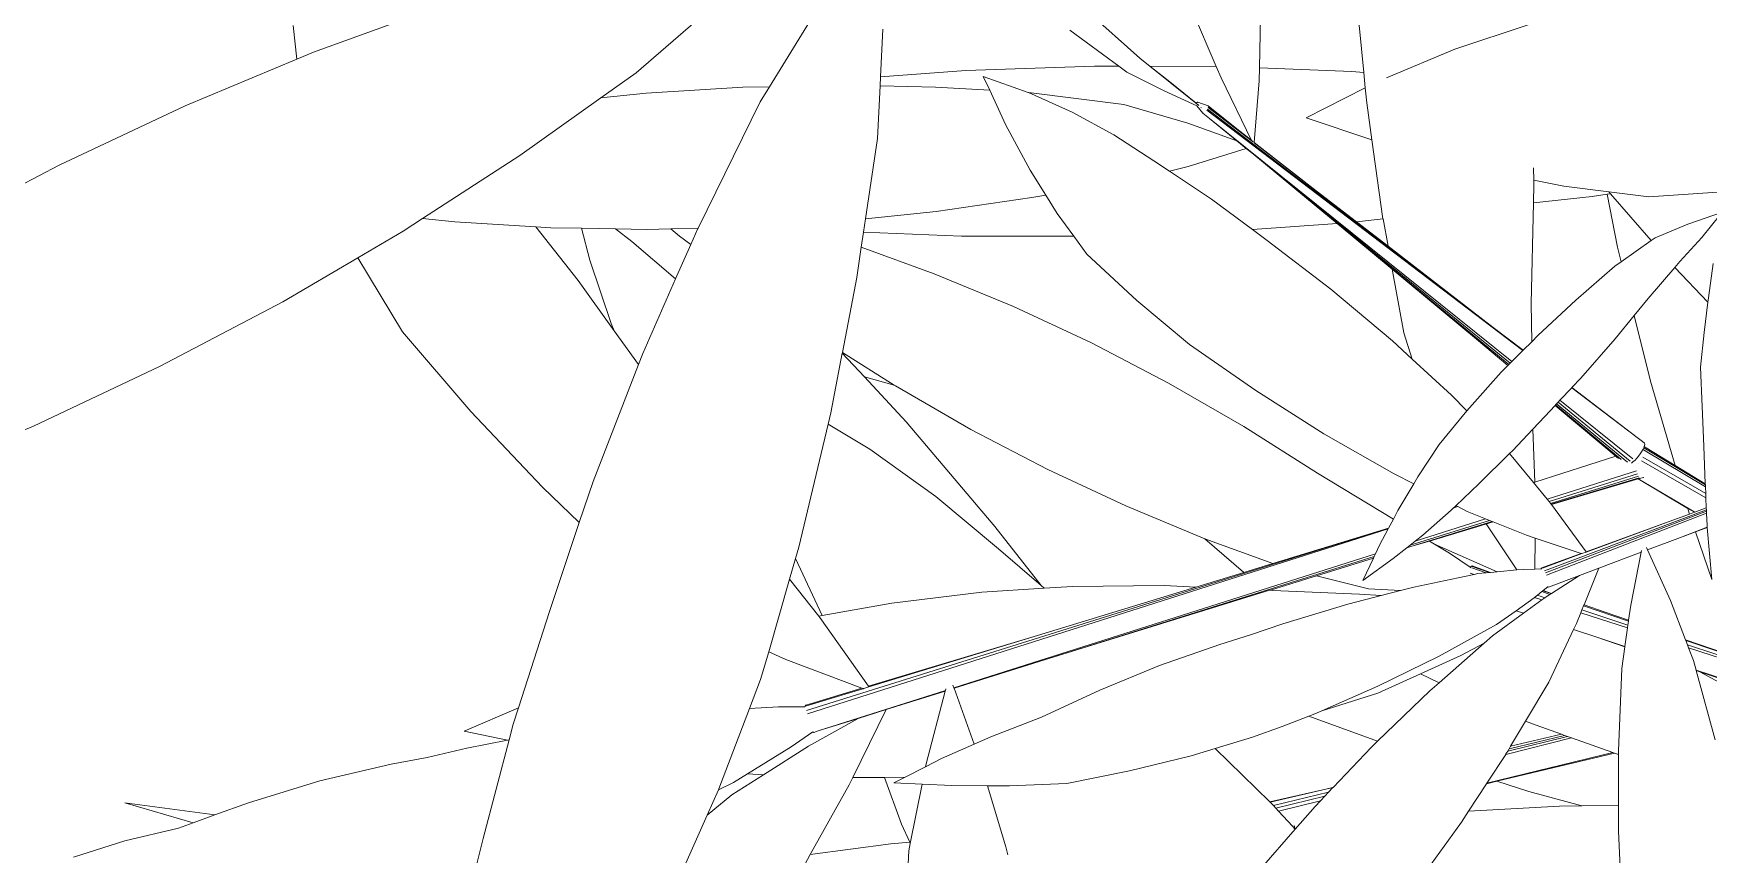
# Model space of a CAD drawing. Header units: millimetres. Extents: x 17 to 218440, y 21 to 53693.
# Drawn here: x 38291.4 to 38529.4, y 25663.5 to 25780.2 of the extents above; entities that cross this region are included whole.
import ezdxf

# ---------------------------------------------------------------- set-up
doc = ezdxf.new("R2010")
doc.units = ezdxf.units.MM
doc.header["$MEASUREMENT"] = 0
doc.layers.add('Edges', color=7, linetype='Continuous', lineweight=18)

# ---------------------------------------------------------------- blocks, each defined once
blk = doc.blocks.new('BAMBOOPLAN')
at = {"layer": 'Edges'}
for p, q in [((-3.6627, 7.1703), (-3.6455, 6.9933)), ((-5.123, 6.9927), (-4.9523, 7.1405)), ((-4.8524, 6.9645), (-4.7547, 7.1228)), ((-4.2067, 7.1173), (-4.1006, 7.0224)), ((-3.9933, 7.1177), (-3.945, 7.0056)), ((-5.8194, 7.0888), (-5.812, 7.0205)), ((-5.7778, 7.0348), (-5.6192, 7.0926)), ((-4.6268, 6.9849), (-4.6219, 7.0815)), ((-4.2423, 7.0795), (-4.143, 7.0061)), ((-3.8554, 7.1068), (-3.8576, 7.0027)), ((-3.4608, 7.041), (-3.3097, 7.091)), ((-3.5996, 6.9829), (-3.4608, 7.041)), ((-6.0389, 6.926), (-5.812, 7.0205)), ((-5.812, 7.0205), (-5.7778, 7.0348)), ((-4.4539, 6.9973), (-4.1921, 7.0063)), ((-4.1921, 7.0063), (-4.143, 7.0061)), ((-4.143, 7.0061), (-4.127, 6.9943)), ((-4.1006, 7.0224), (-3.9805, 6.9264)), ((-4.1006, 7.0224), (-4.0797, 7.006)), ((-4.0797, 7.006), (-3.945, 7.0056)), ((-4.0797, 7.006), (-4.0359, 6.9717)), ((-5.195, 6.9416), (-5.123, 6.9927)), ((-4.6277, 6.9661), (-4.6268, 6.9849)), ((-4.6268, 6.9849), (-4.4539, 6.9973)), ((-4.4181, 6.9855), (-4.4051, 6.9573)), ((-4.4181, 6.9855), (-4.3267, 6.9526)), ((-4.127, 6.9943), (-4.0506, 6.9561)), ((-3.945, 7.0056), (-3.935, 6.9825)), ((-3.935, 6.9825), (-3.8733, 6.8555)), ((-3.8582, 6.9764), (-3.8679, 6.8512)), ((-3.8576, 7.0027), (-3.8582, 6.9764)), ((-3.8576, 7.0027), (-3.6699, 6.9952)), ((-3.6699, 6.9952), (-3.6455, 6.9933)), ((-3.6455, 6.9933), (-3.6425, 6.9624)), ((-5.3593, 6.8249), (-5.195, 6.9416)), ((-5.195, 6.9416), (-5.1025, 6.9511)), ((-5.1025, 6.9511), (-4.9066, 6.9634)), ((-4.9066, 6.9634), (-4.8524, 6.9645)), ((-4.8715, 6.9335), (-4.8524, 6.9645)), ((-4.6331, 6.8593), (-4.6277, 6.9661)), ((-4.6277, 6.9661), (-4.5152, 6.9639)), ((-4.5152, 6.9639), (-4.4051, 6.9573)), ((-4.4051, 6.9573), (-4.373, 6.8876)), ((-4.3267, 6.9526), (-4.3206, 6.9523)), ((-4.3267, 6.9526), (-4.3263, 6.9525)), ((-4.3263, 6.9525), (-4.2378, 6.9128)), ((-4.3206, 6.9523), (-4.133, 6.9281)), ((-4.0506, 6.9561), (-3.9846, 6.9257)), ((-4.0359, 6.9717), (-3.9857, 6.9308)), ((-3.7623, 6.9013), (-3.6425, 6.9624)), ((-3.6425, 6.9624), (-3.6395, 6.9319)), ((-6.2948, 6.8054), (-6.0389, 6.926)), ((-4.9973, 6.6773), (-4.8715, 6.9335)), ((-4.2378, 6.9128), (-4.1528, 6.8666)), ((-4.133, 6.9281), (-4.0027, 6.8904)), ((-3.9852, 6.9316), (-3.9857, 6.9309)), ((-3.9857, 6.9309), (-3.9857, 6.9308)), ((-3.9857, 6.9308), (-3.9812, 6.9271)), ((-3.9846, 6.9322), (-3.9852, 6.9316)), ((-3.984, 6.9327), (-3.9846, 6.9322)), ((-3.9726, 6.9111), (-3.9846, 6.9257)), ((-3.9846, 6.9257), (-3.9844, 6.9256)), ((-3.9835, 6.9331), (-3.984, 6.9327)), ((-3.9839, 6.9253), (-3.9837, 6.9252)), ((-3.983, 6.9333), (-3.9835, 6.9331)), ((-3.9827, 6.9334), (-3.983, 6.9333)), ((-3.9617, 6.9254), (-3.9827, 6.9334)), ((-3.9766, 6.922), (-3.9754, 6.9214)), ((-3.9723, 6.9118), (-3.9727, 6.9121)), ((-3.9726, 6.9111), (-3.9724, 6.911)), ((-3.9719, 6.9106), (-3.9724, 6.911)), ((-3.9724, 6.911), (-3.9721, 6.9106)), ((-3.9721, 6.9106), (-3.9591, 6.9001)), ((-3.3226, 6.4286), (-3.9643, 6.9169)), ((-3.3827, 6.4753), (-3.963, 6.9188)), ((-3.9617, 6.9254), (-3.9473, 6.9139)), ((-3.9614, 6.9224), (-3.8725, 6.8537)), ((-3.9612, 6.9248), (-3.9473, 6.9139)), ((-3.9611, 6.9238), (-3.8732, 6.8553)), ((-3.9473, 6.9139), (-3.8733, 6.8555)), ((-3.6395, 6.9319), (-3.629, 6.8568)), ((-4.373, 6.8876), (-4.323, 6.7947)), ((-4.0027, 6.8904), (-3.9034, 6.8548)), ((-3.9591, 6.9001), (-3.345, 6.4062)), ((-3.9591, 6.9001), (-3.9034, 6.8548)), ((-3.7623, 6.9013), (-3.629, 6.8568)), ((-4.6573, 6.6963), (-4.6331, 6.8593)), ((-4.1528, 6.8666), (-4.0716, 6.8139)), ((-4.0022, 6.8025), (-3.8842, 6.8392)), ((-3.9034, 6.8548), (-3.8842, 6.8392)), ((-3.8842, 6.8392), (-3.8732, 6.8302)), ((-3.8733, 6.8555), (-3.8732, 6.8553)), ((-3.8732, 6.8553), (-3.8725, 6.8537)), ((-3.8725, 6.8537), (-3.8701, 6.8519)), ((-3.8679, 6.8502), (-3.868, 6.8498)), ((-3.8679, 6.8512), (-3.8587, 6.844)), ((-3.8679, 6.8512), (-3.8679, 6.8511)), ((-3.8679, 6.8511), (-3.8587, 6.844)), ((-3.8679, 6.8511), (-3.8679, 6.8502)), ((-3.8679, 6.8502), (-3.742, 6.7529)), ((-3.8587, 6.844), (-3.742, 6.7529)), ((-3.629, 6.8568), (-3.6066, 6.6963)), ((-6.5451, 6.6734), (-6.2948, 6.8054)), ((-5.557, 6.6965), (-5.3593, 6.8249)), ((-4.0716, 6.8139), (-4.0403, 6.7931)), ((-4.0403, 6.7931), (-4.0022, 6.8025)), ((-3.8732, 6.8302), (-3.7616, 6.7383)), ((-3.8732, 6.8302), (-3.3484, 6.4028)), ((-4.323, 6.7947), (-4.2912, 6.7439)), ((-4.0403, 6.7931), (-3.9546, 6.7361)), ((-3.3009, 6.8), (-3.3005, 6.7746)), ((-3.3005, 6.7746), (-3.2393, 6.7626)), ((-3.3005, 6.7746), (-3.3003, 6.7657)), ((-4.5137, 6.7111), (-4.3194, 6.7392)), ((-4.3194, 6.7392), (-4.2912, 6.7439)), ((-4.2912, 6.7439), (-4.268, 6.7069)), ((-3.9546, 6.7361), (-3.8715, 6.6744)), ((-3.7616, 6.7383), (-3.6995, 6.6866)), ((-3.7616, 6.7383), (-3.351, 6.4002)), ((-3.742, 6.7529), (-3.6606, 6.69)), ((-3.3003, 6.7657), (-3.3011, 6.7289)), ((-3.3011, 6.7289), (-3.1822, 6.7416)), ((-3.2393, 6.7626), (-3.1479, 6.7511)), ((-3.1822, 6.7416), (-3.1517, 6.746)), ((-3.1517, 6.746), (-3.1444, 6.7471)), ((-3.1517, 6.746), (-3.1305, 6.6387)), ((-3.1479, 6.7511), (-3.0666, 6.7409)), ((-3.1479, 6.7511), (-3.1444, 6.7471)), ((-3.1444, 6.7471), (-3.0619, 6.6519)), ((-3.0666, 6.7409), (-2.9174, 6.7513)), ((-4.6573, 6.6963), (-4.5137, 6.7111)), ((-4.268, 6.7069), (-4.2344, 6.6606)), ((-3.3011, 6.7289), (-3.3056, 6.5241)), ((-2.9874, 6.685), (-2.9196, 6.7087)), ((-2.9595, 6.658), (-2.9197, 6.7068)), ((-5.6881, 6.6171), (-5.5963, 6.671)), ((-5.5963, 6.671), (-5.557, 6.6965)), ((-5.557, 6.6965), (-5.491, 6.6898)), ((-5.491, 6.6898), (-5.3267, 6.68)), ((-5.3267, 6.68), (-5.2406, 6.5708)), ((-5.3267, 6.68), (-5.2965, 6.6781)), ((-5.2965, 6.6781), (-5.2342, 6.677)), ((-5.2342, 6.677), (-5.2169, 6.6119)), ((-5.2342, 6.677), (-5.1652, 6.6757)), ((-5.1652, 6.6757), (-5.1317, 6.6499)), ((-5.1652, 6.6757), (-5.101, 6.6744)), ((-5.101, 6.6744), (-5.0524, 6.6755)), ((-5.0524, 6.6755), (-4.9976, 6.6767)), ((-5.0524, 6.6755), (-5.0348, 6.661)), ((-5.0121, 6.6438), (-4.9976, 6.6767)), ((-4.9976, 6.6767), (-4.9973, 6.6773)), ((-4.6659, 6.6388), (-4.6614, 6.6691)), ((-4.6614, 6.6691), (-4.6573, 6.6963)), ((-4.6614, 6.6691), (-4.4626, 6.6612)), ((-3.8715, 6.6744), (-3.6995, 6.6866)), ((-3.8715, 6.6744), (-3.8417, 6.6522)), ((-3.6995, 6.6866), (-3.5878, 6.5938)), ((-3.6606, 6.69), (-3.6065, 6.6959)), ((-3.6606, 6.69), (-3.5963, 6.6404)), ((-3.6066, 6.6963), (-3.6065, 6.6959)), ((-3.6065, 6.6959), (-3.5963, 6.6404)), ((-3.0537, 6.6577), (-2.9874, 6.685)), ((-5.1317, 6.6499), (-5.0429, 6.5739)), ((-5.0429, 6.5739), (-5.0121, 6.6438)), ((-5.0348, 6.661), (-5.0121, 6.6438)), ((-4.675, 6.577), (-4.6659, 6.6388)), ((-4.6659, 6.6388), (-4.5176, 6.5847)), ((-4.4626, 6.6612), (-4.2344, 6.6606)), ((-4.2344, 6.6606), (-4.2082, 6.6245)), ((-3.8417, 6.6522), (-3.7122, 6.553)), ((-3.5963, 6.6404), (-3.3827, 6.4753)), ((-3.1305, 6.6387), (-3.1232, 6.6089)), ((-3.1232, 6.6089), (-3.0619, 6.6519)), ((-3.0619, 6.6519), (-3.0537, 6.6577)), ((-3.0036, 6.6092), (-2.9595, 6.658)), ((-5.8402, 6.5278), (-5.6881, 6.6171)), ((-5.6881, 6.6171), (-5.5977, 6.4667)), ((-5.2169, 6.6119), (-5.1735, 6.4837)), ((-4.2082, 6.6245), (-4.1062, 6.5299)), ((-3.2151, 6.5309), (-3.136, 6.6)), ((-3.136, 6.6), (-3.1232, 6.6089)), ((-3.0137, 6.5975), (-3.0036, 6.6092)), ((-2.9457, 6.5356), (-2.9359, 6.6053)), ((-5.2406, 6.5708), (-5.1674, 6.4689)), ((-5.1096, 6.4226), (-5.0429, 6.5739)), ((-4.7041, 6.4249), (-4.675, 6.577)), ((-4.5176, 6.5847), (-4.357, 6.518)), ((-3.5878, 6.5938), (-3.564, 6.4642)), ((-3.5878, 6.5938), (-3.4167, 6.4516)), ((-3.0683, 6.5345), (-3.0137, 6.5975)), ((-3.0137, 6.5975), (-2.9468, 6.527)), ((-4.1062, 6.5299), (-3.9996, 6.441)), ((-3.7122, 6.553), (-3.5875, 6.4481)), ((-3.2922, 6.4589), (-3.2151, 6.5309)), ((-3.0965, 6.5), (-3.0683, 6.5345)), ((-2.9468, 6.527), (-2.9457, 6.5356)), ((-6.0905, 6.3958), (-5.8402, 6.5278)), ((-4.357, 6.518), (-4.1984, 6.4439)), ((-3.3056, 6.5241), (-3.3047, 6.4464)), ((-3.1353, 6.4524), (-3.0965, 6.5)), ((-3.0965, 6.5), (-3.0637, 6.3665)), ((-2.9544, 6.4654), (-2.9468, 6.527)), ((-5.5977, 6.4667), (-5.4584, 6.3048)), ((-5.1735, 6.4837), (-5.1674, 6.4689)), ((-5.1674, 6.4689), (-5.1182, 6.4004)), ((-3.564, 6.4642), (-3.5474, 6.4111)), ((-3.3221, 6.429), (-3.3827, 6.4753)), ((-2.9617, 6.3949), (-2.9544, 6.4654)), ((-4.1984, 6.4439), (-4.0424, 6.3626)), ((-3.9996, 6.441), (-3.8651, 6.3471)), ((-3.5875, 6.4481), (-3.5474, 6.4111)), ((-3.3531, 6.3981), (-3.4167, 6.4516)), ((-3.4167, 6.4516), (-3.3528, 6.3984)), ((-3.345, 6.4062), (-3.3226, 6.4286)), ((-3.3226, 6.4286), (-3.3221, 6.429)), ((-3.3221, 6.429), (-3.3047, 6.4464)), ((-3.3047, 6.4464), (-3.2922, 6.4589)), ((-3.2052, 6.3725), (-3.1353, 6.4524)), ((-6.3465, 6.2752), (-6.0905, 6.3958)), ((-5.2103, 6.1628), (-5.1182, 6.4004)), ((-5.1182, 6.4004), (-5.1096, 6.4226)), ((-4.7276, 6.302), (-4.7044, 6.4234)), ((-4.7044, 6.4234), (-4.7041, 6.4249)), ((-4.7044, 6.4234), (-4.6593, 6.3749)), ((-4.7041, 6.4249), (-4.599, 6.3583)), ((-3.5474, 6.4111), (-3.4677, 6.3378)), ((-3.3669, 6.3844), (-3.3531, 6.3981)), ((-3.3531, 6.3981), (-3.3528, 6.3984)), ((-3.3528, 6.3984), (-3.351, 6.4002)), ((-3.351, 6.4002), (-3.3484, 6.4028)), ((-3.3484, 6.4028), (-3.345, 6.4062)), ((-2.9587, 6.3151), (-2.9617, 6.3949)), ((-4.6593, 6.3749), (-4.599, 6.3583)), ((-4.6593, 6.3749), (-4.5746, 6.2837)), ((-4.0424, 6.3626), (-3.8892, 6.2743)), ((-3.4311, 6.3123), (-3.3669, 6.3844)), ((-3.2231, 6.3533), (-3.2052, 6.3725)), ((-3.0637, 6.3665), (-3.0131, 6.1948)), ((-4.599, 6.3583), (-4.5964, 6.3566)), ((-4.5964, 6.3566), (-4.4432, 6.2683)), ((-3.8651, 6.3471), (-3.7265, 6.2595)), ((-3.4677, 6.3378), (-3.4362, 6.3062)), ((-3.2509, 6.3235), (-3.2472, 6.3275)), ((-3.2472, 6.3275), (-3.2233, 6.353)), ((-3.2472, 6.3275), (-3.0994, 6.2086)), ((-3.2233, 6.353), (-3.2231, 6.3533)), ((-3.0908, 6.2522), (-3.2233, 6.353)), ((-3.0908, 6.2522), (-3.2231, 6.3533)), ((-5.4584, 6.3048), (-5.313, 6.151)), ((-4.733, 6.2793), (-4.7276, 6.302)), ((-3.4928, 6.238), (-3.4362, 6.3062)), ((-3.4362, 6.3062), (-3.4311, 6.3123)), ((-3.3022, 6.269), (-3.2778, 6.2948)), ((-3.2778, 6.2948), (-3.2568, 6.3172)), ((-3.2568, 6.3172), (-3.256, 6.318)), ((-3.1622, 6.2377), (-3.2568, 6.3172)), ((-3.256, 6.318), (-3.254, 6.3203)), ((-3.256, 6.318), (-3.1234, 6.2078)), ((-3.254, 6.3203), (-3.2509, 6.3235)), ((-3.254, 6.3203), (-3.1102, 6.2019)), ((-3.2509, 6.3235), (-3.1044, 6.2041)), ((-2.9554, 6.2346), (-2.9587, 6.3151)), ((-6.6075, 6.1664), (-6.3465, 6.2752)), ((-4.7927, 6.0294), (-4.733, 6.2793)), ((-4.733, 6.2793), (-4.6487, 6.2282)), ((-4.5746, 6.2837), (-4.3945, 6.0714)), ((-4.4432, 6.2683), (-4.2871, 6.187)), ((-3.8892, 6.2743), (-3.7393, 6.1793)), ((-3.7265, 6.2595), (-3.5842, 6.1783)), ((-3.3439, 6.2249), (-3.3022, 6.269)), ((-3.3022, 6.269), (-3.2983, 6.1614)), ((-4.6487, 6.2282), (-4.5142, 6.1319)), ((-3.5359, 6.1717), (-3.4928, 6.238)), ((-3.3495, 6.2194), (-3.3439, 6.2249)), ((-3.1339, 6.2138), (-3.1622, 6.2377)), ((-3.1333, 6.2135), (-3.1622, 6.2377)), ((-3.0795, 6.2436), (-3.0908, 6.2522)), ((-3.0815, 6.2228), (-3.0782, 6.2285)), ((-3.0795, 6.2436), (-3.0756, 6.2404)), ((-3.0782, 6.2285), (-3.0771, 6.2312)), ((-3.0779, 6.2267), (-2.9519, 6.152)), ((-3.0771, 6.2312), (-3.0762, 6.2333)), ((-3.0771, 6.2312), (-2.9521, 6.156)), ((-3.0762, 6.2333), (-3.0761, 6.2336)), ((-3.0762, 6.2333), (-3.0725, 6.231)), ((-3.0761, 6.2336), (-3.0752, 6.2377)), ((-3.0752, 6.2377), (-3.0756, 6.2404)), ((-3.0725, 6.231), (-3.0131, 6.1948)), ((-2.9522, 6.1577), (-2.9554, 6.2346)), ((-3.4123, 6.1577), (-3.3495, 6.2194)), ((-3.3495, 6.2194), (-3.301, 6.1605)), ((-3.1339, 6.2138), (-3.2983, 6.1614)), ((-3.1333, 6.2133), (-3.1339, 6.2138)), ((-3.1333, 6.2135), (-3.1329, 6.2131)), ((-3.1333, 6.2133), (-3.1333, 6.2135)), ((-3.132, 6.2103), (-3.1333, 6.2133)), ((-3.1329, 6.213), (-3.1329, 6.2131)), ((-3.1329, 6.213), (-3.1325, 6.2127)), ((-3.1315, 6.2118), (-3.1325, 6.2127)), ((-3.1312, 6.2117), (-3.1325, 6.2127)), ((-3.1288, 6.2097), (-3.1304, 6.211)), ((-3.1281, 6.2091), (-3.1288, 6.2097)), ((-3.1234, 6.2078), (-3.1229, 6.2073)), ((-3.102, 6.1998), (-3.1004, 6.2009)), ((-3.1004, 6.2009), (-3.0983, 6.2029)), ((-3.0983, 6.2029), (-3.0955, 6.2054)), ((-3.0955, 6.2054), (-3.0904, 6.2108)), ((-3.0904, 6.2108), (-3.0857, 6.2167)), ((-3.0877, 6.1985), (-3.0879, 6.1986)), ((-3.0876, 6.1984), (-3.0877, 6.1985)), ((-3.0857, 6.2167), (-3.0815, 6.2228)), ((-2.951, 6.1295), (-3.0817, 6.2043)), ((-2.9513, 6.1381), (-3.0788, 6.2119)), ((-3.0131, 6.1948), (-2.9522, 6.1577)), ((-5.2384, 6.0792), (-5.2103, 6.1628)), ((-4.2871, 6.187), (-4.1286, 6.1129)), ((-3.5854, 6.086), (-3.7393, 6.1793)), ((-3.5842, 6.1783), (-3.5442, 6.1577)), ((-3.5762, 6.1035), (-3.5442, 6.1577)), ((-3.5442, 6.1577), (-3.5359, 6.1717)), ((-3.4584, 6.1134), (-3.4123, 6.1577)), ((-3.2983, 6.1614), (-3.301, 6.1605)), ((-3.301, 6.1605), (-3.273, 6.1265)), ((-3.273, 6.1265), (-3.0916, 6.1841)), ((-3.2691, 6.1217), (-3.0896, 6.1781)), ((-3.2662, 6.1181), (-3.0878, 6.1733)), ((-3.0864, 6.17), (-3.2648, 6.1162)), ((-3.0882, 6.1677), (-3.2643, 6.1155)), ((-3.0856, 6.1685), (-3.0882, 6.1677)), ((-3.0882, 6.1677), (-2.9732, 6.1002)), ((-3.0882, 6.1677), (-2.9876, 6.1079)), ((-3.0856, 6.1685), (-3.0779, 6.1709)), ((-3.0778, 6.1711), (-3.0779, 6.1709)), ((-2.9521, 6.156), (-2.9522, 6.1577)), ((-2.952, 6.1539), (-2.9521, 6.156)), ((-5.313, 6.151), (-5.2384, 6.0792)), ((-4.5142, 6.1319), (-4.3874, 6.0256)), ((-3.273, 6.1265), (-3.2691, 6.1217)), ((-3.2691, 6.1217), (-3.267, 6.1192)), ((-2.9519, 6.152), (-2.952, 6.1539)), ((-2.9513, 6.1381), (-2.9519, 6.152)), ((-2.951, 6.1295), (-2.9513, 6.1381)), ((-2.9501, 6.1087), (-2.951, 6.1295)), ((-4.1286, 6.1129), (-3.9682, 6.0463)), ((-3.5854, 6.086), (-3.5762, 6.1035)), ((-3.526, 6.0534), (-3.4681, 6.1041)), ((-3.4681, 6.1041), (-3.4631, 6.1089)), ((-3.4548, 6.1115), (-3.4631, 6.1089)), ((-3.4631, 6.1089), (-3.4629, 6.1091)), ((-3.4629, 6.1091), (-3.4584, 6.1134)), ((-3.4549, 6.1116), (-3.4629, 6.1091)), ((-3.4584, 6.1134), (-3.4549, 6.1116)), ((-3.4549, 6.1116), (-3.4548, 6.1115)), ((-3.4548, 6.1115), (-3.4359, 6.1017)), ((-3.4359, 6.1017), (-3.3982, 6.0867)), ((-2.9499, 6.1049), (-3.279, 5.9812)), ((-2.9498, 6.1019), (-3.2768, 5.9771)), ((-2.9496, 6.0979), (-3.2747, 5.9723)), ((-3.267, 6.1192), (-3.2662, 6.1181)), ((-3.2662, 6.1181), (-3.2648, 6.1162)), ((-3.2648, 6.1162), (-3.2643, 6.1155)), ((-3.2643, 6.1155), (-3.1943, 6.0197)), ((-3.0179, 6.0838), (-2.984, 6.0962)), ((-2.9876, 6.1079), (-2.9846, 6.0979)), ((-2.9876, 6.1079), (-2.9741, 6.0999)), ((-2.9846, 6.0979), (-2.984, 6.0962)), ((-2.984, 6.0962), (-2.9741, 6.0999)), ((-2.9741, 6.0999), (-2.9732, 6.1002)), ((-2.9732, 6.1002), (-2.9501, 6.1087)), ((-2.9499, 6.1049), (-2.9501, 6.1087)), ((-2.9498, 6.1019), (-2.9499, 6.1049)), ((-2.9496, 6.0979), (-2.9498, 6.1019)), ((-2.9485, 6.073), (-2.9496, 6.0979)), ((-5.2991, 5.8986), (-5.2384, 6.0792)), ((-3.5953, 6.0675), (-4.7768, 5.697)), ((-3.5958, 6.0666), (-4.7751, 5.6906)), ((-4.3945, 6.0714), (-4.3007, 5.9511)), ((-3.8303, 5.9959), (-3.5951, 6.0678)), ((-3.6135, 6.0333), (-3.5958, 6.0666)), ((-3.5958, 6.0666), (-3.5953, 6.0675)), ((-3.5953, 6.0675), (-3.5951, 6.0678)), ((-3.5951, 6.0678), (-3.5854, 6.086)), ((-3.5517, 6.033), (-3.3905, 6.0836)), ((-3.55, 6.0302), (-3.3848, 6.0813)), ((-3.5415, 6.0411), (-3.3982, 6.0867)), ((-3.423, 6.0685), (-3.5122, 6.0416)), ((-3.383, 6.0806), (-3.423, 6.0685)), ((-3.3971, 6.0762), (-3.423, 6.0685)), ((-3.3982, 6.0867), (-3.3905, 6.0836)), ((-3.3827, 6.0805), (-3.3971, 6.0762)), ((-3.3971, 6.0762), (-3.3345, 5.9828)), ((-3.3905, 6.0836), (-3.3848, 6.0813)), ((-3.3848, 6.0813), (-3.383, 6.0806)), ((-3.383, 6.0806), (-3.3827, 6.0805)), ((-3.3827, 6.0805), (-3.315, 6.0534)), ((-3.1943, 6.0197), (-3.0179, 6.0838)), ((-3.1939, 6.0191), (-3.0179, 6.0838)), ((-3.0025, 6.049), (-2.9482, 6.0695)), ((-3.0025, 6.049), (-2.9719, 6.0604)), ((-2.9719, 6.0604), (-2.9482, 6.0693)), ((-2.9719, 6.0604), (-2.9389, 5.9636)), ((-2.9482, 6.0695), (-2.9485, 6.073)), ((-2.9482, 6.0693), (-2.9482, 6.0695)), ((-2.9482, 6.0693), (-2.9389, 5.9636)), ((-4.7994, 6.0061), (-4.7927, 6.0294)), ((-4.3874, 6.0256), (-4.3007, 5.9511)), ((-3.9682, 6.0463), (-3.8896, 5.9782)), ((-3.9682, 6.0463), (-3.968, 6.0462)), ((-3.968, 6.0462), (-3.8303, 5.9959)), ((-3.6219, 6.0155), (-3.6135, 6.0333)), ((-3.5859, 6.0058), (-3.5585, 6.0276)), ((-3.5585, 6.0276), (-3.5517, 6.033)), ((-3.5585, 6.0276), (-3.55, 6.0302)), ((-3.5517, 6.033), (-3.5415, 6.0411)), ((-3.5122, 6.0416), (-3.55, 6.0302)), ((-3.5415, 6.0411), (-3.526, 6.0534)), ((-3.5122, 6.0416), (-3.5022, 6.0355)), ((-3.5022, 6.0355), (-3.3751, 5.9791)), ((-3.5022, 6.0355), (-3.4714, 6.0168)), ((-3.315, 6.0534), (-3.2975, 6.0476)), ((-3.2975, 6.0476), (-3.2985, 5.9847)), ((-3.2975, 6.0476), (-3.2039, 6.0163)), ((-3.1943, 6.0197), (-3.1939, 6.0191)), ((-3.0826, 6.0187), (-3.0818, 6.0224)), ((-3.0693, 6.0237), (-3.0714, 6.0286)), ((-3.0693, 6.0237), (-3.0025, 6.049)), ((-3.0229, 5.9205), (-3.0693, 6.0237)), ((-4.8114, 5.9644), (-4.7994, 6.0061)), ((-4.7994, 6.0061), (-4.7453, 5.8901)), ((-4.4779, 5.7434), (-3.6219, 6.0155)), ((-4.2936, 5.8001), (-3.6245, 6.0102)), ((-3.8892, 5.9779), (-3.8303, 5.9959)), ((-3.7415, 5.9709), (-3.6261, 6.0067)), ((-3.6477, 5.9614), (-3.6261, 6.0067)), ((-3.6477, 5.9614), (-3.5859, 6.0058)), ((-3.6261, 6.0067), (-3.6245, 6.0102)), ((-3.6245, 6.0102), (-3.6219, 6.0155)), ((-3.4714, 6.0168), (-3.4299, 5.9885)), ((-3.4255, 5.9909), (-3.4299, 5.9885)), ((-3.4299, 5.9885), (-3.4282, 5.9873)), ((-3.4264, 5.9869), (-3.3974, 5.9771)), ((-3.4256, 5.9898), (-3.3903, 5.9777)), ((-3.4255, 5.9909), (-3.388, 5.9779)), ((-3.2853, 5.9864), (-3.2858, 5.985)), ((-3.2843, 5.9871), (-3.2853, 5.9864)), ((-3.2843, 5.9871), (-3.2039, 6.0163)), ((-3.2829, 5.9864), (-3.2026, 6.0159)), ((-3.2078, 5.9713), (-3.1684, 5.9863)), ((-3.2039, 6.0163), (-3.2026, 6.0159)), ((-3.2026, 6.0159), (-3.1939, 6.0191)), ((-3.1984, 5.912), (-3.1684, 5.9863)), ((-3.1684, 5.9863), (-3.0826, 6.0187)), ((-3.1037, 5.9113), (-3.0826, 6.0187)), ((-4.8539, 5.8165), (-4.8114, 5.9644)), ((-4.8114, 5.9644), (-4.7522, 5.8889)), ((-3.9866, 5.9481), (-3.8892, 5.9779)), ((-3.8896, 5.9782), (-3.8892, 5.9779)), ((-3.8328, 5.9427), (-3.7415, 5.9709)), ((-3.7415, 5.9709), (-3.6357, 5.9445)), ((-3.5443, 5.9481), (-3.4542, 5.9671)), ((-3.4542, 5.9671), (-3.4217, 5.9739)), ((-3.4217, 5.9739), (-3.4296, 5.9765)), ((-3.4217, 5.9739), (-3.4142, 5.9755)), ((-3.4142, 5.9755), (-3.3974, 5.9771)), ((-3.3974, 5.9771), (-3.3903, 5.9777)), ((-3.3903, 5.9777), (-3.388, 5.9779)), ((-3.388, 5.9779), (-3.3751, 5.9791)), ((-3.3751, 5.9791), (-3.3345, 5.9828)), ((-3.3345, 5.9828), (-3.3208, 5.984)), ((-3.3208, 5.984), (-3.2985, 5.9847)), ((-3.2985, 5.9847), (-3.2858, 5.985)), ((-3.2858, 5.985), (-3.2843, 5.9851)), ((-3.2704, 5.9476), (-3.2078, 5.9713)), ((-3.2645, 5.935), (-3.2078, 5.9713)), ((-4.604, 5.9154), (-4.4214, 5.9375)), ((-4.4214, 5.9375), (-4.2944, 5.9457)), ((-4.3082, 5.8498), (-3.9866, 5.9481)), ((-4.3007, 5.9511), (-4.2944, 5.9457)), ((-4.2944, 5.9457), (-4.237, 5.9494)), ((-4.2936, 5.8001), (-3.8368, 5.9415)), ((-4.237, 5.9494), (-4.0511, 5.9511)), ((-4.0511, 5.9511), (-3.9866, 5.9481)), ((-3.8368, 5.9415), (-3.8328, 5.9427)), ((-3.8368, 5.9415), (-3.8304, 5.9412)), ((-3.8328, 5.9427), (-3.8304, 5.9412)), ((-3.8304, 5.9412), (-3.6543, 5.9339)), ((-3.6779, 5.9134), (-3.6104, 5.9309)), ((-3.6543, 5.9339), (-3.6104, 5.9309)), ((-3.6357, 5.9445), (-3.5708, 5.9412)), ((-3.6104, 5.9309), (-3.5708, 5.9412)), ((-3.5708, 5.9412), (-3.5443, 5.9481)), ((-3.336, 5.9001), (-3.2994, 5.9262)), ((-3.321, 5.8951), (-3.2842, 5.9218)), ((-3.2994, 5.9262), (-3.2989, 5.9266)), ((-3.2989, 5.9266), (-3.2929, 5.9314)), ((-3.2842, 5.9218), (-3.2989, 5.9266)), ((-3.2929, 5.9314), (-3.284, 5.9387)), ((-3.2778, 5.9264), (-3.2929, 5.9314)), ((-3.2842, 5.9218), (-3.2778, 5.9264)), ((-3.284, 5.9387), (-3.2818, 5.9404)), ((-3.284, 5.9387), (-3.2675, 5.9331)), ((-3.2818, 5.9404), (-3.2813, 5.9408)), ((-3.2818, 5.9404), (-3.265, 5.9347)), ((-3.2813, 5.9408), (-3.272, 5.9484)), ((-3.2813, 5.9408), (-3.2645, 5.935)), ((-3.2778, 5.9264), (-3.2773, 5.9268)), ((-3.2773, 5.9268), (-3.2675, 5.9331)), ((-3.272, 5.9484), (-3.271, 5.9492)), ((-3.2704, 5.9476), (-3.272, 5.9484)), ((-3.2675, 5.9331), (-3.265, 5.9347)), ((-3.265, 5.9347), (-3.2645, 5.935)), ((-2.9925, 5.8411), (-3.0229, 5.9205)), ((-5.3617, 5.703), (-5.2991, 5.8986)), ((-4.7522, 5.8889), (-4.7453, 5.8901)), ((-4.7522, 5.8889), (-4.7499, 5.886)), ((-4.7499, 5.886), (-4.6513, 5.7465)), ((-4.7453, 5.8901), (-4.604, 5.9154)), ((-3.8101, 5.8734), (-3.6779, 5.9134)), ((-3.3842, 5.8493), (-3.321, 5.8951)), ((-3.3758, 5.8718), (-3.336, 5.9001)), ((-3.336, 5.9001), (-3.321, 5.8951)), ((-3.2137, 5.8741), (-3.2048, 5.896)), ((-3.2048, 5.896), (-3.2026, 5.9016)), ((-3.1101, 5.8652), (-3.2048, 5.896)), ((-3.2026, 5.9016), (-3.1992, 5.9099)), ((-3.1093, 5.8708), (-3.2026, 5.9016)), ((-3.1992, 5.9099), (-3.1984, 5.9118)), ((-3.1992, 5.9099), (-3.1082, 5.8791)), ((-3.1984, 5.912), (-3.1558, 5.8972)), ((-3.1984, 5.9118), (-3.1984, 5.912)), ((-3.1984, 5.9118), (-3.1558, 5.8972)), ((-3.1558, 5.8972), (-3.1079, 5.8808)), ((-3.1079, 5.8808), (-3.1037, 5.9113)), ((-4.6513, 5.7465), (-4.3082, 5.8498)), ((-4.6504, 5.7452), (-4.3082, 5.8498)), ((-3.9377, 5.8317), (-3.8754, 5.8507)), ((-3.8754, 5.8507), (-3.8101, 5.8734)), ((-3.4924, 5.8078), (-3.3758, 5.8718)), ((-3.2701, 5.7546), (-3.2196, 5.8616)), ((-3.2196, 5.8616), (-3.2137, 5.8741)), ((-3.2196, 5.8616), (-3.1725, 5.846)), ((-3.1154, 5.8271), (-3.1101, 5.8652)), ((-3.1101, 5.8652), (-3.1093, 5.8708)), ((-3.1093, 5.8708), (-3.1082, 5.8791)), ((-3.1082, 5.8791), (-3.1079, 5.8808)), ((-4.8702, 5.76), (-4.8539, 5.8165)), ((-4.8539, 5.8165), (-4.8189, 5.8007)), ((-4.0605, 5.7886), (-3.9377, 5.8317)), ((-3.4928, 5.7532), (-3.4015, 5.834)), ((-3.4487, 5.8092), (-3.4015, 5.834)), ((-3.4015, 5.834), (-3.3842, 5.8493)), ((-3.1725, 5.846), (-3.1154, 5.8269)), ((-3.1725, 5.846), (-3.1154, 5.8271)), ((-3.1215, 5.7824), (-3.1154, 5.8269)), ((-3.1154, 5.8269), (-3.1154, 5.8271)), ((-2.9925, 5.8411), (-2.8815, 5.803)), ((-2.992, 5.8398), (-2.9925, 5.8411)), ((-2.992, 5.8398), (-2.7391, 5.7541)), ((-2.9886, 5.8309), (-2.992, 5.8398)), ((-2.3517, 5.6206), (-2.9886, 5.8309)), ((-2.9863, 5.8249), (-2.9886, 5.8309)), ((-2.3522, 5.6186), (-2.9863, 5.8249)), ((-2.9764, 5.799), (-2.9863, 5.8249)), ((-4.8189, 5.8007), (-4.665, 5.7424)), ((-4.4775, 5.7424), (-4.2936, 5.8001)), ((-4.1816, 5.7386), (-4.0605, 5.7886)), ((-3.6173, 5.7466), (-3.4924, 5.8078)), ((-3.5306, 5.772), (-3.4487, 5.8092)), ((-3.1283, 5.6155), (-3.1215, 5.7824)), ((-2.971, 5.7793), (-2.9764, 5.799)), ((-4.8927, 5.7013), (-4.8702, 5.76)), ((-4.4779, 5.7434), (-4.4797, 5.7485)), ((-3.6168, 5.7328), (-3.5306, 5.772)), ((-3.5306, 5.772), (-3.4928, 5.7532)), ((-3.5112, 5.737), (-3.4928, 5.7532)), ((-3.317, 5.6759), (-3.2701, 5.7546)), ((-2.971, 5.7793), (-2.3628, 5.5781)), ((-2.9708, 5.7784), (-2.971, 5.7793)), ((-2.9708, 5.7784), (-2.9633, 5.7759)), ((-2.9321, 5.638), (-2.9708, 5.7784)), ((-2.9633, 5.7759), (-2.8851, 5.7329)), ((-2.9633, 5.7759), (-2.8558, 5.7398)), ((-4.779, 5.7059), (-4.6627, 5.7415)), ((-4.7687, 5.7111), (-4.665, 5.7424)), ((-4.7533, 5.6558), (-4.4951, 5.7379)), ((-4.665, 5.7424), (-4.6627, 5.7415)), ((-4.6627, 5.7415), (-4.6622, 5.7416)), ((-4.6622, 5.7416), (-4.6617, 5.7418)), ((-4.6617, 5.7418), (-4.661, 5.742)), ((-4.661, 5.742), (-4.6504, 5.7452)), ((-4.6513, 5.7465), (-4.6504, 5.7452)), ((-4.6154, 5.6991), (-4.4954, 5.7367)), ((-4.5341, 5.5891), (-4.4954, 5.7367)), ((-4.4954, 5.7367), (-4.4951, 5.7379)), ((-4.4951, 5.7379), (-4.4943, 5.741)), ((-4.4775, 5.7424), (-4.4779, 5.7434)), ((-4.437, 5.6289), (-4.4775, 5.7424)), ((-4.3002, 5.6837), (-4.1816, 5.7386)), ((-3.7305, 5.6968), (-3.6173, 5.7466)), ((-3.7305, 5.6968), (-3.6168, 5.7328)), ((-3.6177, 5.6347), (-3.5112, 5.737)), ((-5.4724, 5.6554), (-5.3617, 5.703)), ((-5.3724, 5.6695), (-5.3617, 5.703)), ((-4.9551, 5.5383), (-4.8927, 5.7013)), ((-4.8927, 5.7013), (-4.8338, 5.7047)), ((-4.8338, 5.7047), (-4.7807, 5.7048)), ((-4.7792, 5.708), (-4.7807, 5.7048)), ((-4.7807, 5.7048), (-4.7802, 5.7048)), ((-4.7792, 5.708), (-4.7788, 5.7081)), ((-4.7788, 5.7081), (-4.7687, 5.7111)), ((-4.7731, 5.6249), (-4.6721, 5.6813)), ((-4.7533, 5.6558), (-4.6721, 5.6813)), ((-4.6833, 5.5609), (-4.6154, 5.6991)), ((-4.6721, 5.6813), (-4.6154, 5.6991)), ((-4.4031, 5.6441), (-4.3002, 5.6837)), ((-3.8113, 5.6645), (-3.7572, 5.6857)), ((-3.7572, 5.6857), (-3.7448, 5.6905)), ((-3.7572, 5.6857), (-3.757, 5.6857)), ((-3.757, 5.6857), (-3.6177, 5.6347)), ((-3.7448, 5.6905), (-3.7305, 5.6968)), ((-5.4724, 5.6554), (-5.3839, 5.637)), ((-5.3808, 5.6376), (-5.3724, 5.6695)), ((-4.8085, 5.6232), (-4.7645, 5.6542)), ((-4.7623, 5.6529), (-4.7645, 5.6542)), ((-4.7645, 5.6542), (-4.7644, 5.6542)), ((-4.7623, 5.6529), (-4.7533, 5.6558)), ((-3.8712, 5.6434), (-3.8113, 5.6645)), ((-3.2378, 5.6467), (-3.3507, 5.6195)), ((-3.3474, 5.625), (-3.317, 5.6759)), ((-3.3474, 5.625), (-3.2444, 5.6491)), ((-3.317, 5.6759), (-3.2954, 5.6672)), ((-3.2954, 5.6672), (-3.2444, 5.6491)), ((-3.2444, 5.6491), (-3.2378, 5.6467)), ((-3.2378, 5.6467), (-3.2322, 5.6447)), ((-5.547, 5.6016), (-5.467, 5.621)), ((-5.467, 5.621), (-5.3839, 5.637)), ((-5.4337, 5.4373), (-5.3808, 5.6376)), ((-5.3839, 5.637), (-5.3808, 5.6376)), ((-4.8969, 5.5684), (-4.8085, 5.6232)), ((-4.8642, 5.5669), (-4.7731, 5.6249)), ((-4.503, 5.5995), (-4.437, 5.6289)), ((-4.437, 5.6289), (-4.4031, 5.6441)), ((-3.9959, 5.6055), (-3.9472, 5.6203)), ((-3.9472, 5.6203), (-3.8712, 5.6434)), ((-3.9472, 5.6203), (-3.8364, 5.5115)), ((-3.708, 5.5409), (-3.6305, 5.6224)), ((-3.6305, 5.6224), (-3.6177, 5.6347)), ((-3.3957, 5.5497), (-3.14, 5.6119)), ((-3.2238, 5.6417), (-3.3574, 5.6082)), ((-3.3569, 5.609), (-3.3534, 5.6149)), ((-3.2322, 5.6447), (-3.3534, 5.6149)), ((-3.3534, 5.6149), (-3.3507, 5.6195)), ((-3.3507, 5.6195), (-3.3474, 5.625)), ((-3.2322, 5.6447), (-3.2238, 5.6417)), ((-3.2238, 5.6417), (-3.14, 5.6119)), ((-3.14, 5.6119), (-3.1362, 5.6106)), ((-3.1283, 5.6078), (-3.1283, 5.6155)), ((-5.7649, 5.5547), (-5.6204, 5.5884)), ((-5.6204, 5.5884), (-5.547, 5.6016)), ((-4.5765, 5.5619), (-4.5353, 5.583)), ((-4.5353, 5.583), (-4.503, 5.5995)), ((-4.5353, 5.583), (-4.5341, 5.5891)), ((-4.1216, 5.5746), (-3.9959, 5.6055)), ((-3.3957, 5.5497), (-3.3574, 5.6082)), ((-3.3755, 5.5534), (-3.1362, 5.6106)), ((-3.3574, 5.6082), (-3.3569, 5.609)), ((-3.1362, 5.6106), (-3.1283, 5.6078)), ((-3.1282, 5.5042), (-3.1283, 5.6078)), ((-5.9102, 5.5099), (-5.7649, 5.5547)), ((-4.9559, 5.5364), (-4.9255, 5.5507)), ((-4.9288, 5.5258), (-4.8642, 5.5669)), ((-4.9255, 5.5507), (-4.8969, 5.5684)), ((-4.8969, 5.5684), (-4.8642, 5.5669)), ((-4.7694, 5.4049), (-4.6906, 5.5461)), ((-4.6906, 5.5461), (-4.6833, 5.5609)), ((-4.6833, 5.5609), (-4.619, 5.5615)), ((-4.619, 5.5615), (-4.5765, 5.5619)), ((-4.619, 5.5615), (-4.5839, 5.4663)), ((-4.5995, 5.5501), (-4.5765, 5.5619)), ((-4.5995, 5.5501), (-4.5424, 5.5475)), ((-4.5665, 5.4273), (-4.5424, 5.5475)), ((-4.5424, 5.5475), (-4.4817, 5.5446)), ((-4.4817, 5.5446), (-4.4097, 5.5444)), ((-4.3727, 5.4205), (-4.4097, 5.5444)), ((-4.4097, 5.5444), (-4.3646, 5.5443)), ((-4.3646, 5.5443), (-4.2486, 5.5492)), ((-4.2486, 5.5492), (-4.1216, 5.5746)), ((-3.4328, 5.4929), (-3.3966, 5.5484)), ((-3.3966, 5.5484), (-3.3755, 5.5534)), ((-3.3966, 5.5484), (-3.3957, 5.5497)), ((-3.3755, 5.5534), (-3.3107, 5.5326)), ((-6.1611, 5.5097), (-6.0221, 5.4692)), ((-6.1611, 5.5097), (-5.9787, 5.485)), ((-5.9787, 5.485), (-5.9102, 5.5099)), ((-4.9789, 5.4848), (-4.9559, 5.5364)), ((-4.9789, 5.4848), (-4.9288, 5.5258)), ((-4.9559, 5.5364), (-4.9551, 5.5383)), ((-3.8364, 5.5115), (-3.708, 5.5409)), ((-3.8364, 5.5115), (-3.8359, 5.511)), ((-3.8359, 5.511), (-3.7081, 5.5408)), ((-3.8359, 5.511), (-3.8325, 5.5076)), ((-3.7173, 5.5311), (-3.8292, 5.5041)), ((-3.7246, 5.5234), (-3.8243, 5.4988)), ((-3.7337, 5.5138), (-3.8185, 5.4926)), ((-3.7445, 5.5025), (-3.7337, 5.5138)), ((-3.7337, 5.5138), (-3.7246, 5.5234)), ((-3.7246, 5.5234), (-3.7173, 5.5311)), ((-3.7173, 5.5311), (-3.7081, 5.5408)), ((-3.7081, 5.5408), (-3.708, 5.5409)), ((-3.3107, 5.5326), (-3.203, 5.5035)), ((-6.0221, 5.4692), (-5.9787, 5.485)), ((-5.0517, 5.3211), (-4.9789, 5.4848)), ((-3.8325, 5.5076), (-3.8292, 5.5041)), ((-3.8292, 5.5041), (-3.8243, 5.4988)), ((-3.8243, 5.4988), (-3.8185, 5.4926)), ((-3.8185, 5.4926), (-3.7905, 5.4624)), ((-3.7847, 5.4562), (-3.7445, 5.5025)), ((-3.4474, 5.4706), (-3.4328, 5.4929)), ((-3.4328, 5.4929), (-3.2485, 5.503)), ((-3.2485, 5.503), (-3.203, 5.5035)), ((-3.203, 5.5035), (-3.1282, 5.5042)), ((-3.1282, 5.4527), (-3.1282, 5.5042)), ((-6.161, 5.4322), (-6.0525, 5.4582)), ((-6.0525, 5.4582), (-6.0221, 5.4692)), ((-4.5839, 5.4663), (-4.5675, 5.4296)), ((-3.853, 5.3775), (-3.7847, 5.4562)), ((-3.7905, 5.4624), (-3.7847, 5.4562)), ((-3.7847, 5.4562), (-3.787, 5.4638)), ((-3.5441, 5.3364), (-3.4474, 5.4706)), ((-3.1207, 5.2898), (-3.1282, 5.4527)), ((-6.2656, 5.3991), (-6.161, 5.4322)), ((-5.4568, 5.345), (-5.4337, 5.4373)), ((-4.7694, 5.4049), (-4.6062, 5.4263)), ((-4.6062, 5.4263), (-4.5675, 5.4296)), ((-4.5763, 5.2646), (-4.5695, 5.4124)), ((-4.5695, 5.4124), (-4.5665, 5.4273)), ((-4.5675, 5.4296), (-4.5665, 5.4273)), ((-4.3684, 5.4044), (-4.3727, 5.4205)), ((-4.7808, 5.3845), (-4.7694, 5.4049))]:
    blk.add_line(p, q, dxfattribs=at)

msp = doc.modelspace()

# ---------------------------------------------------------------- block references
at = {"xscale": 69.97983938875464, "yscale": 69.97983938875464, "zscale": 69.97983938875464}
msp.add_blockref('BAMBOOPLAN', (38735.58, 25285.23), dxfattribs=at)

doc.saveas('drawing.dxf')
